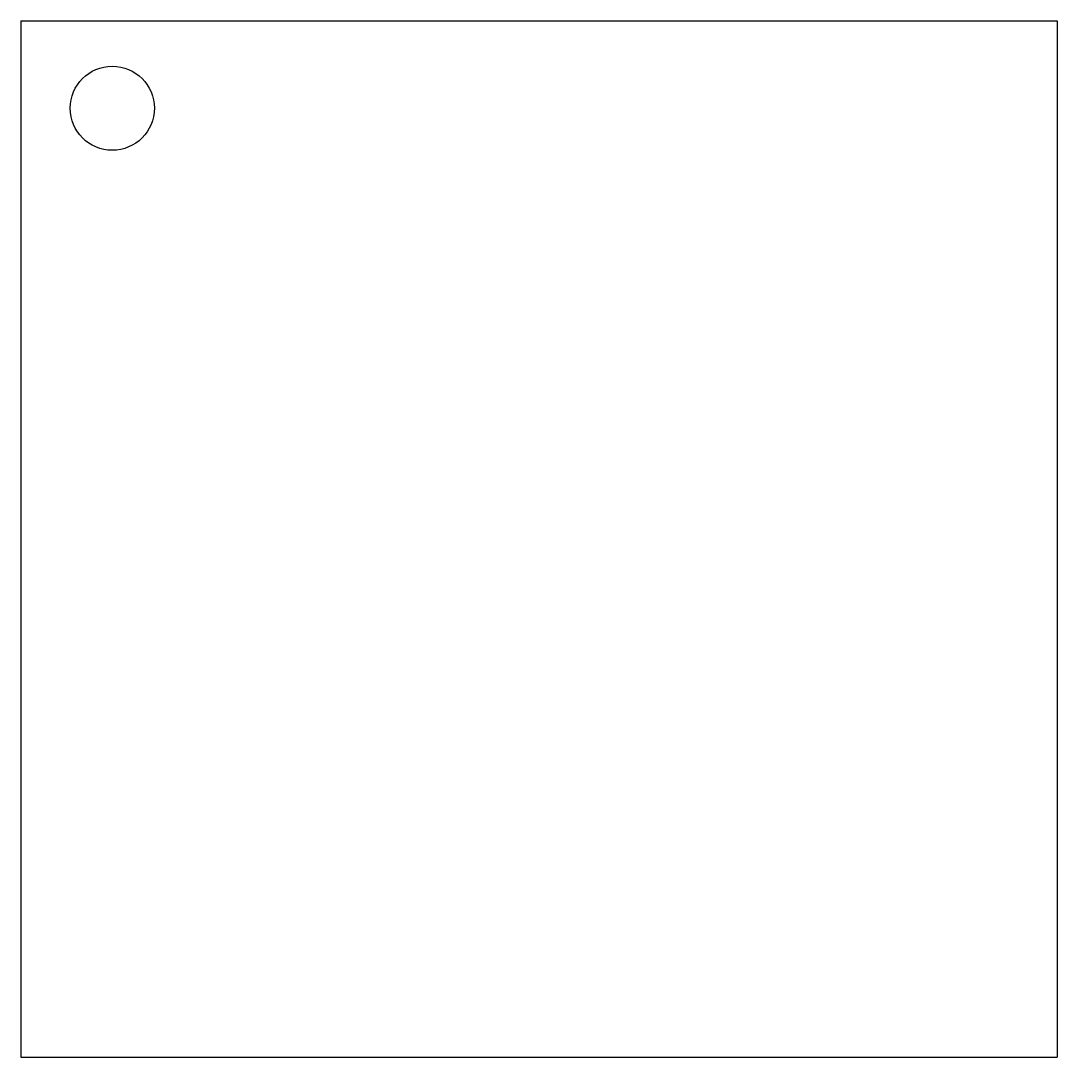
# Model space of a CAD drawing. Header units: millimetres. Extents: x 0 to 154, y -154 to 0.
import ezdxf

# ---------------------------------------------------------------- set-up
doc = ezdxf.new("R2010")
doc.units = ezdxf.units.MM

msp = doc.modelspace()

# ---------------------------------------------------------------- linework, layer by layer
at = {"color": 7, "linetype": 'Continuous', "lineweight": 25}
for p, q in [((0, 0), (0, -154)), ((0, 0), (154, 0)), ((154, 0), (154, -154)), ((0, -154), (154, -154))]:
    msp.add_line(p, q, dxfattribs=at)
msp.add_circle((13.6, -13), 6.25, dxfattribs=at)

doc.saveas('drawing.dxf')
